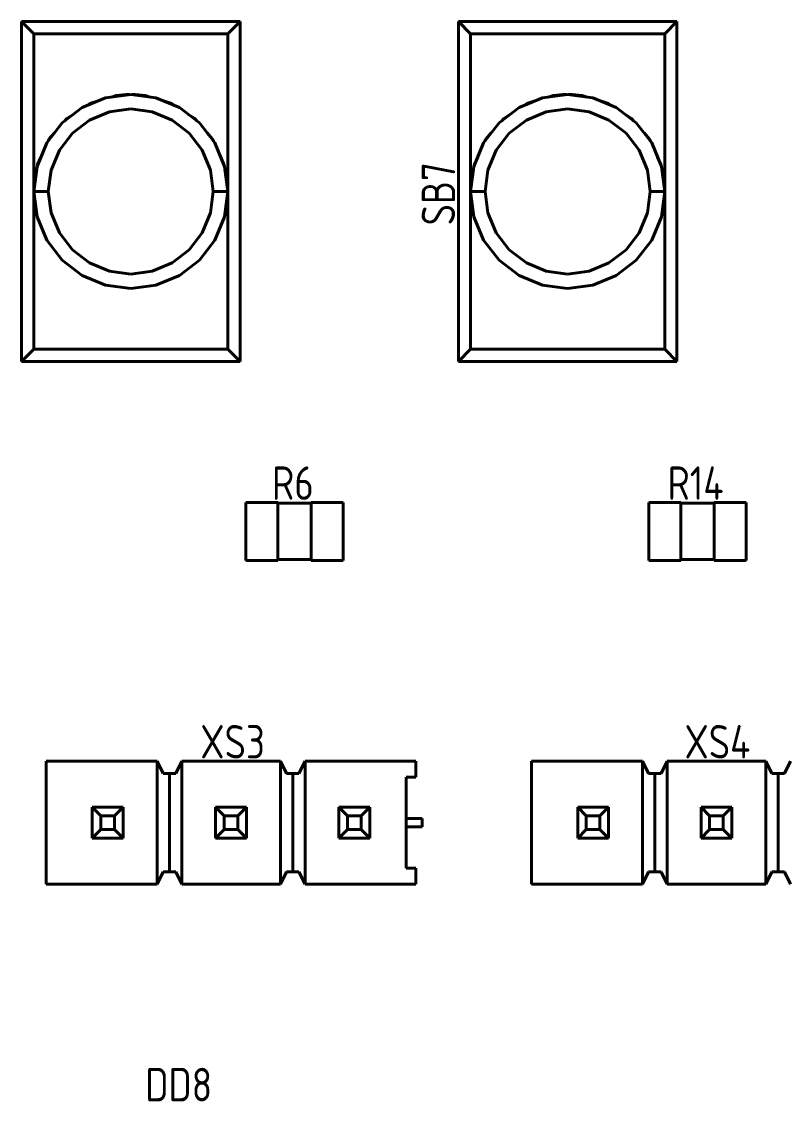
# Model space of a CAD drawing. Extents: x 193 to 1101, y 70 to 664.
# Drawn here: x 449.24 to 480.8, y 505.67 to 550.15 of the extents above; entities that cross this region are included whole.
import ezdxf

# ---------------------------------------------------------------- set-up
doc = ezdxf.new("R2010")
doc.units = 0
doc.header["$MEASUREMENT"] = 0
doc.layers.get('0').update_dxf_attribs({"linetype": 'CONTINUOUS'})
doc.layers.add('Основная', color=7, linetype='CONTINUOUS', lineweight=40)
doc.styles.add('GOST type A0', font='', dxfattribs={"oblique": 15, "height": 3.5})
doc.styles.get('GOST type A0').set_extended_font_data('GOST type A')

msp = doc.modelspace()

# ---------------------------------------------------------------- linework, layer by layer
at = {"layer": 'Основная'}
for p, q in [((452.002, 550.152), (449.242, 550.152)), ((449.242, 550.152), (449.242, 536.152)), ((449.242, 550.152), (452.002, 550.152)), ((449.242, 550.152), (449.242, 547.432)), ((449.242, 550.152), (449.742, 549.652)), ((452.002, 550.152), (449.242, 550.152)), ((449.242, 550.152), (449.242, 536.152)), ((449.242, 550.152), (452.002, 550.152)), ((449.242, 550.152), (449.242, 547.432)), ((449.242, 550.152), (449.742, 549.652)), ((455.482, 550.152), (452.002, 550.152)), ((455.482, 550.152), (452.002, 550.152)), ((455.482, 550.152), (452.002, 550.152)), ((455.482, 550.152), (452.002, 550.152)), ((458.242, 550.152), (455.482, 550.152)), ((455.482, 550.152), (458.242, 550.152)), ((458.242, 550.152), (455.482, 550.152)), ((455.482, 550.152), (458.242, 550.152)), ((458.242, 550.152), (457.742, 549.652)), ((458.242, 550.152), (457.742, 549.652)), ((458.242, 536.152), (458.242, 550.152)), ((458.242, 550.152), (458.242, 547.432)), ((458.242, 536.152), (458.242, 550.152)), ((458.242, 550.152), (458.242, 547.432)), ((470.002, 550.152), (467.242, 550.152)), ((467.242, 550.152), (467.242, 536.152)), ((467.242, 550.152), (470.002, 550.152)), ((467.242, 550.152), (467.242, 547.432)), ((467.242, 550.152), (467.742, 549.652)), ((470.002, 550.152), (467.242, 550.152)), ((467.242, 550.152), (467.242, 536.152)), ((467.242, 550.152), (470.002, 550.152)), ((467.242, 550.152), (467.242, 547.432)), ((467.242, 550.152), (467.742, 549.652)), ((473.482, 550.152), (470.002, 550.152)), ((473.482, 550.152), (470.002, 550.152)), ((473.482, 550.152), (470.002, 550.152)), ((473.482, 550.152), (470.002, 550.152)), ((476.242, 550.152), (473.482, 550.152)), ((473.482, 550.152), (476.242, 550.152)), ((476.242, 550.152), (473.482, 550.152)), ((473.482, 550.152), (476.242, 550.152)), ((476.242, 550.152), (475.742, 549.652)), ((476.242, 550.152), (475.742, 549.652)), ((476.242, 536.152), (476.242, 550.152)), ((476.242, 550.152), (476.242, 547.432)), ((476.242, 536.152), (476.242, 550.152)), ((476.242, 550.152), (476.242, 547.432)), ((449.742, 549.652), (457.742, 549.652)), ((449.742, 549.652), (449.742, 543.152)), ((449.742, 549.652), (457.742, 549.652)), ((449.742, 549.652), (449.742, 543.152)), ((457.742, 549.652), (457.742, 543.152)), ((457.742, 549.652), (457.742, 543.152)), ((467.742, 549.652), (475.742, 549.652)), ((467.742, 549.652), (467.742, 543.152)), ((467.742, 549.652), (475.742, 549.652)), ((467.742, 549.652), (467.742, 543.152)), ((475.742, 549.652), (475.742, 543.152)), ((475.742, 549.652), (475.742, 543.152)), ((449.242, 547.432), (449.242, 538.872)), ((449.242, 547.432), (449.242, 538.872)), ((453.742, 547.152), (452.706, 547.016)), ((453.742, 547.152), (452.706, 547.016)), ((453.542, 547.146), (453.142, 547.106)), ((453.542, 547.146), (453.142, 547.106)), ((453.704, 547.146), (453.542, 547.146)), ((453.704, 547.146), (453.542, 547.146)), ((453.742, 547.152), (454.778, 547.016)), ((453.742, 547.152), (454.778, 547.016)), ((453.942, 547.146), (453.78, 547.146)), ((453.942, 547.146), (453.78, 547.146)), ((453.942, 547.146), (454.342, 547.106)), ((453.942, 547.146), (454.342, 547.106)), ((458.242, 547.432), (458.242, 538.872)), ((458.242, 547.432), (458.242, 538.872)), ((467.242, 547.432), (467.242, 538.872)), ((467.242, 547.432), (467.242, 538.872)), ((471.742, 547.152), (470.706, 547.016)), ((471.742, 547.152), (470.706, 547.016)), ((471.542, 547.146), (471.142, 547.106)), ((471.542, 547.146), (471.142, 547.106)), ((471.704, 547.146), (471.542, 547.146)), ((471.704, 547.146), (471.542, 547.146)), ((471.742, 547.152), (472.778, 547.016)), ((471.742, 547.152), (472.778, 547.016)), ((471.942, 547.146), (471.78, 547.146)), ((471.942, 547.146), (471.78, 547.146)), ((471.942, 547.146), (472.342, 547.106)), ((471.942, 547.146), (472.342, 547.106)), ((476.242, 547.432), (476.242, 538.872)), ((476.242, 547.432), (476.242, 538.872)), ((452.706, 547.016), (451.742, 546.616)), ((452.706, 547.016), (451.742, 546.616)), ((452.058, 546.78), (451.918, 546.688)), ((452.058, 546.78), (451.918, 546.688)), ((452.352, 546.868), (452.058, 546.78)), ((452.352, 546.868), (452.058, 546.78)), ((453.142, 547.106), (452.944, 547.046)), ((453.142, 547.106), (452.944, 547.046)), ((453.142, 547.106), (453.142, 547.072)), ((453.142, 547.106), (453.142, 547.072)), ((454.342, 547.106), (454.342, 547.072)), ((454.342, 547.106), (454.542, 547.046)), ((454.342, 547.106), (454.342, 547.072)), ((454.342, 547.106), (454.542, 547.046)), ((454.778, 547.016), (455.742, 546.616)), ((454.778, 547.016), (455.742, 546.616)), ((455.132, 546.868), (455.426, 546.78)), ((455.132, 546.868), (455.426, 546.78)), ((455.426, 546.78), (455.568, 546.688)), ((455.426, 546.78), (455.568, 546.688)), ((470.706, 547.016), (469.742, 546.616)), ((470.706, 547.016), (469.742, 546.616)), ((470.058, 546.78), (469.918, 546.688)), ((470.058, 546.78), (469.918, 546.688)), ((470.352, 546.868), (470.058, 546.78)), ((470.352, 546.868), (470.058, 546.78)), ((471.142, 547.106), (470.944, 547.046)), ((471.142, 547.106), (470.944, 547.046)), ((471.142, 547.106), (471.142, 547.072)), ((471.142, 547.106), (471.142, 547.072)), ((472.342, 547.106), (472.342, 547.072)), ((472.342, 547.106), (472.542, 547.046)), ((472.342, 547.106), (472.342, 547.072)), ((472.342, 547.106), (472.542, 547.046)), ((472.778, 547.016), (473.742, 546.616)), ((472.778, 547.016), (473.742, 546.616)), ((473.132, 546.868), (473.426, 546.78)), ((473.132, 546.868), (473.426, 546.78)), ((473.426, 546.78), (473.568, 546.688)), ((473.426, 546.78), (473.568, 546.688)), ((451.742, 546.616), (450.914, 545.98)), ((451.742, 546.616), (450.914, 545.98)), ((451.388, 546.344), (451.108, 546.162)), ((451.388, 546.344), (451.108, 546.162)), ((452.862, 546.436), (452.042, 546.096)), ((452.862, 546.436), (452.042, 546.096)), ((453.742, 546.552), (452.862, 546.436)), ((453.742, 546.552), (452.862, 546.436)), ((453.742, 546.552), (454.622, 546.436)), ((453.742, 546.552), (454.622, 546.436)), ((454.622, 546.436), (455.442, 546.096)), ((454.622, 546.436), (455.442, 546.096)), ((455.742, 546.616), (456.57, 545.98)), ((455.742, 546.616), (456.57, 545.98)), ((456.096, 546.344), (456.376, 546.162)), ((456.096, 546.344), (456.376, 546.162)), ((469.742, 546.616), (468.914, 545.98)), ((469.742, 546.616), (468.914, 545.98)), ((469.388, 546.344), (469.108, 546.162)), ((469.388, 546.344), (469.108, 546.162)), ((470.862, 546.436), (470.042, 546.096)), ((470.862, 546.436), (470.042, 546.096)), ((471.742, 546.552), (470.862, 546.436)), ((471.742, 546.552), (470.862, 546.436)), ((471.742, 546.552), (472.622, 546.436)), ((471.742, 546.552), (472.622, 546.436)), ((472.622, 546.436), (473.442, 546.096)), ((472.622, 546.436), (473.442, 546.096)), ((473.742, 546.616), (474.57, 545.98)), ((473.742, 546.616), (474.57, 545.98)), ((474.096, 546.344), (474.376, 546.162)), ((474.096, 546.344), (474.376, 546.162)), ((450.914, 545.98), (450.278, 545.152)), ((450.914, 545.98), (450.278, 545.152)), ((451.108, 546.162), (451.026, 546.066)), ((451.108, 546.162), (451.026, 546.066)), ((452.042, 546.096), (451.338, 545.556)), ((452.042, 546.096), (451.338, 545.556)), ((455.442, 546.096), (456.146, 545.556)), ((455.442, 546.096), (456.146, 545.556)), ((456.376, 546.162), (456.458, 546.066)), ((456.376, 546.162), (456.458, 546.066)), ((456.57, 545.98), (457.206, 545.152)), ((456.57, 545.98), (457.206, 545.152)), ((468.914, 545.98), (468.278, 545.152)), ((468.914, 545.98), (468.278, 545.152)), ((469.108, 546.162), (469.026, 546.066)), ((469.108, 546.162), (469.026, 546.066)), ((470.042, 546.096), (469.338, 545.556)), ((470.042, 546.096), (469.338, 545.556)), ((473.442, 546.096), (474.146, 545.556)), ((473.442, 546.096), (474.146, 545.556)), ((474.376, 546.162), (474.458, 546.066)), ((474.376, 546.162), (474.458, 546.066)), ((474.57, 545.98), (475.206, 545.152)), ((474.57, 545.98), (475.206, 545.152)), ((450.596, 545.568), (450.37, 545.304)), ((450.596, 545.568), (450.37, 545.304)), ((451.338, 545.556), (450.798, 544.852)), ((451.338, 545.556), (450.798, 544.852)), ((456.146, 545.556), (456.686, 544.852)), ((456.146, 545.556), (456.686, 544.852)), ((456.888, 545.568), (457.114, 545.304)), ((456.888, 545.568), (457.114, 545.304)), ((468.596, 545.568), (468.37, 545.304)), ((468.596, 545.568), (468.37, 545.304)), ((469.338, 545.556), (468.798, 544.852)), ((469.338, 545.556), (468.798, 544.852)), ((474.146, 545.556), (474.686, 544.852)), ((474.146, 545.556), (474.686, 544.852)), ((474.888, 545.568), (475.114, 545.304)), ((474.888, 545.568), (475.114, 545.304)), ((450.278, 545.152), (449.878, 544.188)), ((450.278, 545.152), (449.878, 544.188)), ((450.37, 545.304), (450.336, 545.226)), ((450.37, 545.304), (450.336, 545.226)), ((457.114, 545.304), (457.15, 545.226)), ((457.114, 545.304), (457.15, 545.226)), ((457.206, 545.152), (457.606, 544.188)), ((457.206, 545.152), (457.606, 544.188)), ((468.278, 545.152), (467.878, 544.188)), ((468.278, 545.152), (467.878, 544.188)), ((468.37, 545.304), (468.336, 545.226)), ((468.37, 545.304), (468.336, 545.226)), ((475.114, 545.304), (475.15, 545.226)), ((475.114, 545.304), (475.15, 545.226)), ((475.206, 545.152), (475.606, 544.188)), ((475.206, 545.152), (475.606, 544.188)), ((450.034, 544.564), (449.902, 544.272)), ((450.034, 544.564), (449.902, 544.272)), ((450.798, 544.852), (450.458, 544.032)), ((450.798, 544.852), (450.458, 544.032)), ((456.686, 544.852), (457.026, 544.032)), ((456.686, 544.852), (457.026, 544.032)), ((457.45, 544.564), (457.582, 544.272)), ((457.45, 544.564), (457.582, 544.272)), ((468.034, 544.564), (467.902, 544.272)), ((468.034, 544.564), (467.902, 544.272)), ((468.798, 544.852), (468.458, 544.032)), ((468.798, 544.852), (468.458, 544.032)), ((474.686, 544.852), (475.026, 544.032)), ((474.686, 544.852), (475.026, 544.032)), ((475.45, 544.564), (475.582, 544.272)), ((475.45, 544.564), (475.582, 544.272)), ((449.878, 544.188), (449.742, 543.152)), ((449.878, 544.188), (449.742, 543.152)), ((449.902, 544.272), (449.896, 544.23)), ((449.902, 544.272), (449.896, 544.23)), ((450.458, 544.032), (450.342, 543.152)), ((450.458, 544.032), (450.342, 543.152)), ((457.026, 544.032), (457.142, 543.152)), ((457.026, 544.032), (457.142, 543.152)), ((457.582, 544.272), (457.588, 544.23)), ((457.582, 544.272), (457.588, 544.23)), ((457.606, 544.188), (457.742, 543.152)), ((457.606, 544.188), (457.742, 543.152)), ((467.878, 544.188), (467.742, 543.152)), ((467.878, 544.188), (467.742, 543.152)), ((467.902, 544.272), (467.896, 544.23)), ((467.902, 544.272), (467.896, 544.23)), ((468.458, 544.032), (468.342, 543.152)), ((468.458, 544.032), (468.342, 543.152)), ((475.026, 544.032), (475.142, 543.152)), ((475.026, 544.032), (475.142, 543.152)), ((475.582, 544.272), (475.588, 544.23)), ((475.582, 544.272), (475.588, 544.23)), ((475.606, 544.188), (475.742, 543.152)), ((475.606, 544.188), (475.742, 543.152)), ((449.742, 543.152), (449.742, 536.652)), ((449.742, 543.152), (449.878, 542.116)), ((449.762, 543.152), (449.742, 543.152)), ((449.742, 543.152), (449.742, 536.652)), ((449.742, 543.152), (449.878, 542.116)), ((449.762, 543.152), (449.742, 543.152)), ((449.918, 543.152), (449.762, 543.152)), ((449.822, 543.152), (449.762, 543.152)), ((449.918, 543.152), (449.762, 543.152)), ((449.822, 543.152), (449.762, 543.152)), ((449.918, 543.152), (449.822, 543.152)), ((449.918, 543.152), (449.822, 543.152)), ((450.042, 543.152), (449.918, 543.152)), ((450.042, 543.152), (449.918, 543.152)), ((450.186, 543.152), (450.042, 543.152)), ((450.186, 543.152), (450.042, 543.152)), ((450.342, 543.152), (450.186, 543.152)), ((450.342, 543.152), (450.186, 543.152)), ((450.342, 543.152), (450.458, 542.272)), ((450.342, 543.152), (450.458, 542.272)), ((457.142, 543.152), (457.026, 542.272)), ((457.142, 543.152), (457.026, 542.272)), ((457.298, 543.152), (457.142, 543.152)), ((457.298, 543.152), (457.142, 543.152)), ((457.442, 543.152), (457.298, 543.152)), ((457.442, 543.152), (457.298, 543.152)), ((457.566, 543.152), (457.442, 543.152)), ((457.566, 543.152), (457.442, 543.152)), ((457.722, 543.152), (457.566, 543.152)), ((457.662, 543.152), (457.566, 543.152)), ((457.722, 543.152), (457.566, 543.152)), ((457.662, 543.152), (457.566, 543.152)), ((457.742, 543.152), (457.606, 542.116)), ((457.742, 543.152), (457.606, 542.116)), ((457.722, 543.152), (457.662, 543.152)), ((457.722, 543.152), (457.662, 543.152)), ((457.742, 543.152), (457.722, 543.152)), ((457.742, 543.152), (457.722, 543.152)), ((457.742, 543.152), (457.742, 536.652)), ((457.742, 543.152), (457.742, 536.652)), ((467.742, 543.152), (467.742, 536.652)), ((467.742, 543.152), (467.878, 542.116)), ((467.762, 543.152), (467.742, 543.152)), ((467.742, 543.152), (467.742, 536.652)), ((467.742, 543.152), (467.878, 542.116)), ((467.762, 543.152), (467.742, 543.152)), ((467.918, 543.152), (467.762, 543.152)), ((467.822, 543.152), (467.762, 543.152)), ((467.918, 543.152), (467.762, 543.152)), ((467.822, 543.152), (467.762, 543.152)), ((467.918, 543.152), (467.822, 543.152)), ((467.918, 543.152), (467.822, 543.152)), ((468.042, 543.152), (467.918, 543.152)), ((468.042, 543.152), (467.918, 543.152)), ((468.186, 543.152), (468.042, 543.152)), ((468.186, 543.152), (468.042, 543.152)), ((468.342, 543.152), (468.186, 543.152)), ((468.342, 543.152), (468.186, 543.152)), ((468.342, 543.152), (468.458, 542.272)), ((468.342, 543.152), (468.458, 542.272)), ((475.142, 543.152), (475.026, 542.272)), ((475.142, 543.152), (475.026, 542.272)), ((475.298, 543.152), (475.142, 543.152)), ((475.298, 543.152), (475.142, 543.152)), ((475.442, 543.152), (475.298, 543.152)), ((475.442, 543.152), (475.298, 543.152)), ((475.566, 543.152), (475.442, 543.152)), ((475.566, 543.152), (475.442, 543.152)), ((475.722, 543.152), (475.566, 543.152)), ((475.662, 543.152), (475.566, 543.152)), ((475.722, 543.152), (475.566, 543.152)), ((475.662, 543.152), (475.566, 543.152)), ((475.742, 543.152), (475.606, 542.116)), ((475.742, 543.152), (475.606, 542.116)), ((475.722, 543.152), (475.662, 543.152)), ((475.722, 543.152), (475.662, 543.152)), ((475.742, 543.152), (475.722, 543.152)), ((475.742, 543.152), (475.722, 543.152)), ((475.742, 543.152), (475.742, 536.652)), ((475.742, 543.152), (475.742, 536.652)), ((450.458, 542.272), (450.798, 541.452)), ((450.458, 542.272), (450.798, 541.452)), ((457.026, 542.272), (456.686, 541.452)), ((457.026, 542.272), (456.686, 541.452)), ((468.458, 542.272), (468.798, 541.452)), ((468.458, 542.272), (468.798, 541.452)), ((475.026, 542.272), (474.686, 541.452)), ((475.026, 542.272), (474.686, 541.452)), ((449.878, 542.116), (450.278, 541.152)), ((449.878, 542.116), (450.278, 541.152)), ((457.606, 542.116), (457.206, 541.152)), ((457.606, 542.116), (457.206, 541.152)), ((467.878, 542.116), (468.278, 541.152)), ((467.878, 542.116), (468.278, 541.152)), ((475.606, 542.116), (475.206, 541.152)), ((475.606, 542.116), (475.206, 541.152)), ((450.798, 541.452), (451.338, 540.748)), ((450.798, 541.452), (451.338, 540.748)), ((456.686, 541.452), (456.146, 540.748)), ((456.686, 541.452), (456.146, 540.748)), ((468.798, 541.452), (469.338, 540.748)), ((468.798, 541.452), (469.338, 540.748)), ((474.686, 541.452), (474.146, 540.748)), ((474.686, 541.452), (474.146, 540.748)), ((450.278, 541.152), (450.914, 540.324)), ((450.278, 541.152), (450.914, 540.324)), ((457.206, 541.152), (456.57, 540.324)), ((457.206, 541.152), (456.57, 540.324)), ((468.278, 541.152), (468.914, 540.324)), ((468.278, 541.152), (468.914, 540.324)), ((475.206, 541.152), (474.57, 540.324)), ((475.206, 541.152), (474.57, 540.324)), ((451.338, 540.748), (452.042, 540.208)), ((451.338, 540.748), (452.042, 540.208)), ((456.146, 540.748), (455.442, 540.208)), ((456.146, 540.748), (455.442, 540.208)), ((469.338, 540.748), (470.042, 540.208)), ((469.338, 540.748), (470.042, 540.208)), ((474.146, 540.748), (473.442, 540.208)), ((474.146, 540.748), (473.442, 540.208)), ((450.914, 540.324), (451.742, 539.688)), ((450.914, 540.324), (451.742, 539.688)), ((452.042, 540.208), (452.862, 539.868)), ((452.042, 540.208), (452.862, 539.868)), ((455.442, 540.208), (454.622, 539.868)), ((455.442, 540.208), (454.622, 539.868)), ((456.57, 540.324), (455.742, 539.688)), ((456.57, 540.324), (455.742, 539.688)), ((468.914, 540.324), (469.742, 539.688)), ((468.914, 540.324), (469.742, 539.688)), ((470.042, 540.208), (470.862, 539.868)), ((470.042, 540.208), (470.862, 539.868)), ((473.442, 540.208), (472.622, 539.868)), ((473.442, 540.208), (472.622, 539.868)), ((474.57, 540.324), (473.742, 539.688)), ((474.57, 540.324), (473.742, 539.688)), ((451.742, 539.688), (452.706, 539.288)), ((451.742, 539.688), (452.706, 539.288)), ((452.862, 539.868), (453.742, 539.752)), ((452.862, 539.868), (453.742, 539.752)), ((454.622, 539.868), (453.742, 539.752)), ((454.622, 539.868), (453.742, 539.752)), ((455.742, 539.688), (454.778, 539.288)), ((455.742, 539.688), (454.778, 539.288)), ((469.742, 539.688), (470.706, 539.288)), ((469.742, 539.688), (470.706, 539.288)), ((470.862, 539.868), (471.742, 539.752)), ((470.862, 539.868), (471.742, 539.752)), ((472.622, 539.868), (471.742, 539.752)), ((472.622, 539.868), (471.742, 539.752)), ((473.742, 539.688), (472.778, 539.288)), ((473.742, 539.688), (472.778, 539.288)), ((452.706, 539.288), (453.742, 539.152)), ((452.706, 539.288), (453.742, 539.152)), ((454.778, 539.288), (453.742, 539.152)), ((454.778, 539.288), (453.742, 539.152)), ((470.706, 539.288), (471.742, 539.152)), ((470.706, 539.288), (471.742, 539.152)), ((472.778, 539.288), (471.742, 539.152)), ((472.778, 539.288), (471.742, 539.152)), ((449.242, 538.872), (449.242, 536.152)), ((449.242, 538.872), (449.242, 536.152)), ((458.242, 538.872), (458.242, 536.152)), ((458.242, 538.872), (458.242, 536.152)), ((467.242, 538.872), (467.242, 536.152)), ((467.242, 538.872), (467.242, 536.152)), ((476.242, 538.872), (476.242, 536.152)), ((476.242, 538.872), (476.242, 536.152)), ((449.742, 536.652), (449.242, 536.152)), ((449.742, 536.652), (449.242, 536.152)), ((449.742, 536.652), (457.742, 536.652)), ((449.742, 536.652), (457.742, 536.652)), ((457.742, 536.652), (458.242, 536.152)), ((457.742, 536.652), (458.242, 536.152)), ((467.742, 536.652), (467.242, 536.152)), ((467.742, 536.652), (467.242, 536.152)), ((467.742, 536.652), (475.742, 536.652)), ((467.742, 536.652), (475.742, 536.652)), ((475.742, 536.652), (476.242, 536.152)), ((475.742, 536.652), (476.242, 536.152)), ((449.242, 536.152), (455.482, 536.152)), ((452.002, 536.152), (449.242, 536.152)), ((449.242, 536.152), (455.482, 536.152)), ((452.002, 536.152), (449.242, 536.152)), ((455.482, 536.152), (452.002, 536.152)), ((455.482, 536.152), (452.002, 536.152)), ((455.482, 536.152), (458.242, 536.152)), ((455.482, 536.152), (458.242, 536.152)), ((455.482, 536.152), (458.242, 536.152)), ((455.482, 536.152), (458.242, 536.152)), ((467.242, 536.152), (473.482, 536.152)), ((470.002, 536.152), (467.242, 536.152)), ((467.242, 536.152), (473.482, 536.152)), ((470.002, 536.152), (467.242, 536.152)), ((473.482, 536.152), (470.002, 536.152)), ((473.482, 536.152), (470.002, 536.152)), ((473.482, 536.152), (476.242, 536.152)), ((473.482, 536.152), (476.242, 536.152)), ((473.482, 536.152), (476.242, 536.152)), ((473.482, 536.152), (476.242, 536.152)), ((458.482, 530.346), (458.482, 527.958)), ((459.802, 530.346), (458.482, 530.346)), ((458.482, 527.958), (458.482, 530.346)), ((458.482, 530.346), (459.802, 530.346)), ((458.482, 530.346), (458.482, 527.958)), ((459.802, 530.346), (458.482, 530.346)), ((458.482, 527.958), (458.482, 530.346)), ((458.482, 530.346), (459.802, 530.346)), ((459.802, 530.312), (459.802, 530.346)), ((459.802, 527.958), (459.802, 530.346)), ((459.802, 530.312), (459.802, 530.346)), ((459.802, 527.958), (459.802, 530.346)), ((461.174, 530.312), (459.802, 530.312)), ((459.802, 530.312), (461.174, 530.312)), ((461.174, 530.312), (459.802, 530.312)), ((459.802, 530.312), (461.174, 530.312)), ((462.494, 530.346), (461.174, 530.346)), ((461.174, 530.346), (461.174, 530.312)), ((461.174, 527.958), (461.174, 530.346)), ((461.174, 530.346), (462.494, 530.346)), ((462.494, 530.346), (461.174, 530.346)), ((461.174, 530.346), (461.174, 530.312)), ((461.174, 527.958), (461.174, 530.346)), ((461.174, 530.346), (462.494, 530.346)), ((462.494, 527.958), (462.494, 530.346)), ((462.494, 527.958), (462.494, 530.346)), ((462.494, 527.958), (462.494, 530.346)), ((462.494, 527.958), (462.494, 530.346)), ((475.09, 530.346), (475.09, 527.958)), ((476.41, 530.346), (475.09, 530.346)), ((475.09, 527.958), (475.09, 530.346)), ((475.09, 530.346), (476.41, 530.346)), ((475.09, 530.346), (475.09, 527.958)), ((476.41, 530.346), (475.09, 530.346)), ((475.09, 527.958), (475.09, 530.346)), ((475.09, 530.346), (476.41, 530.346)), ((476.41, 530.312), (476.41, 530.346)), ((476.41, 527.958), (476.41, 530.346)), ((476.41, 530.312), (476.41, 530.346)), ((476.41, 527.958), (476.41, 530.346)), ((477.782, 530.312), (476.41, 530.312)), ((476.41, 530.312), (477.782, 530.312)), ((477.782, 530.312), (476.41, 530.312)), ((476.41, 530.312), (477.782, 530.312)), ((479.102, 530.346), (477.782, 530.346)), ((477.782, 530.346), (477.782, 530.312)), ((477.782, 527.958), (477.782, 530.346)), ((477.782, 530.346), (479.102, 530.346)), ((479.102, 530.346), (477.782, 530.346)), ((477.782, 530.346), (477.782, 530.312)), ((477.782, 527.958), (477.782, 530.346)), ((477.782, 530.346), (479.102, 530.346)), ((479.102, 527.958), (479.102, 530.346)), ((479.102, 527.958), (479.102, 530.346)), ((479.102, 527.958), (479.102, 530.346)), ((479.102, 527.958), (479.102, 530.346)), ((458.482, 527.958), (459.802, 527.958)), ((458.482, 527.958), (459.802, 527.958)), ((458.482, 527.958), (459.802, 527.958)), ((458.482, 527.958), (459.802, 527.958)), ((459.802, 527.958), (459.802, 527.992)), ((459.802, 527.992), (461.174, 527.992)), ((459.802, 527.992), (461.174, 527.992)), ((459.802, 527.958), (459.802, 527.992)), ((459.802, 527.992), (461.174, 527.992)), ((459.802, 527.992), (461.174, 527.992)), ((461.174, 527.992), (461.174, 527.958)), ((461.174, 527.992), (461.174, 527.958)), ((461.174, 527.958), (462.494, 527.958)), ((461.174, 527.958), (462.494, 527.958)), ((461.174, 527.958), (462.494, 527.958)), ((461.174, 527.958), (462.494, 527.958)), ((475.09, 527.958), (476.41, 527.958)), ((475.09, 527.958), (476.41, 527.958)), ((475.09, 527.958), (476.41, 527.958)), ((475.09, 527.958), (476.41, 527.958)), ((476.41, 527.958), (476.41, 527.992)), ((476.41, 527.992), (477.782, 527.992)), ((476.41, 527.992), (477.782, 527.992)), ((476.41, 527.958), (476.41, 527.992)), ((476.41, 527.992), (477.782, 527.992)), ((476.41, 527.992), (477.782, 527.992)), ((477.782, 527.992), (477.782, 527.958)), ((477.782, 527.992), (477.782, 527.958)), ((477.782, 527.958), (479.102, 527.958)), ((477.782, 527.958), (479.102, 527.958)), ((477.782, 527.958), (479.102, 527.958)), ((477.782, 527.958), (479.102, 527.958)), ((454.824, 519.692), (450.252, 519.692)), ((450.252, 519.692), (450.252, 514.612)), ((454.824, 519.692), (450.252, 519.692)), ((450.252, 519.692), (450.252, 514.612)), ((454.824, 519.692), (450.252, 519.692)), ((450.252, 519.692), (450.252, 514.612)), ((454.824, 519.692), (450.252, 519.692)), ((450.252, 519.692), (450.252, 514.612)), ((455.072, 519.184), (454.824, 519.692)), ((454.824, 514.612), (454.824, 519.692)), ((455.072, 519.184), (454.824, 519.692)), ((455.072, 519.184), (454.824, 519.692)), ((454.824, 514.612), (454.824, 519.692)), ((455.072, 519.184), (454.824, 519.692)), ((455.84, 519.692), (455.592, 519.184)), ((455.84, 519.692), (455.592, 519.184)), ((455.84, 519.692), (455.592, 519.184)), ((455.84, 519.692), (455.592, 519.184)), ((459.904, 519.692), (455.84, 519.692)), ((459.904, 519.692), (455.84, 519.692)), ((455.84, 514.612), (455.84, 519.692)), ((459.904, 519.692), (455.84, 519.692)), ((459.904, 519.692), (455.84, 519.692)), ((455.84, 514.612), (455.84, 519.692)), ((460.152, 519.184), (459.904, 519.692)), ((459.904, 519.692), (459.904, 514.612)), ((460.152, 519.184), (459.904, 519.692)), ((460.152, 519.184), (459.904, 519.692)), ((459.904, 519.692), (459.904, 514.612)), ((460.152, 519.184), (459.904, 519.692)), ((460.92, 519.692), (460.672, 519.184)), ((460.92, 519.692), (460.672, 519.184)), ((460.92, 519.692), (460.672, 519.184)), ((460.92, 519.692), (460.672, 519.184)), ((465.492, 519.692), (460.92, 519.692)), ((460.92, 519.692), (460.92, 514.612)), ((465.492, 519.692), (460.92, 519.692)), ((465.492, 519.692), (460.92, 519.692)), ((460.92, 519.692), (460.92, 514.612)), ((465.492, 519.692), (460.92, 519.692)), ((465.492, 519.032), (465.492, 519.692)), ((465.492, 519.032), (465.492, 519.692)), ((465.492, 519.032), (465.492, 519.692)), ((465.492, 519.032), (465.492, 519.692)), ((474.824, 519.692), (470.252, 519.692)), ((470.252, 519.692), (470.252, 514.612)), ((474.824, 519.692), (470.252, 519.692)), ((470.252, 519.692), (470.252, 514.612)), ((474.824, 519.692), (470.252, 519.692)), ((470.252, 519.692), (470.252, 514.612)), ((474.824, 519.692), (470.252, 519.692)), ((470.252, 519.692), (470.252, 514.612)), ((475.072, 519.184), (474.824, 519.692)), ((474.824, 514.612), (474.824, 519.692)), ((475.072, 519.184), (474.824, 519.692)), ((475.072, 519.184), (474.824, 519.692)), ((474.824, 514.612), (474.824, 519.692)), ((475.072, 519.184), (474.824, 519.692)), ((475.84, 519.692), (475.592, 519.184)), ((475.84, 519.692), (475.592, 519.184)), ((475.84, 519.692), (475.592, 519.184)), ((475.84, 519.692), (475.592, 519.184)), ((479.904, 519.692), (475.84, 519.692)), ((479.904, 519.692), (475.84, 519.692)), ((475.84, 514.612), (475.84, 519.692)), ((479.904, 519.692), (475.84, 519.692)), ((479.904, 519.692), (475.84, 519.692)), ((475.84, 514.612), (475.84, 519.692)), ((480.152, 519.184), (479.904, 519.692)), ((479.904, 519.692), (479.904, 514.612)), ((480.152, 519.184), (479.904, 519.692)), ((480.152, 519.184), (479.904, 519.692)), ((479.904, 519.692), (479.904, 514.612)), ((480.152, 519.184), (479.904, 519.692)), ((480.92, 519.692), (480.672, 519.184)), ((480.92, 519.692), (480.672, 519.184)), ((480.92, 519.692), (480.672, 519.184)), ((480.92, 519.692), (480.672, 519.184)), ((455.592, 519.184), (455.072, 519.184)), ((455.332, 519.184), (455.072, 519.184)), ((455.592, 519.184), (455.072, 519.184)), ((455.332, 519.184), (455.072, 519.184)), ((455.592, 519.184), (455.332, 519.184)), ((455.332, 519.184), (455.332, 515.12)), ((455.592, 519.184), (455.332, 519.184)), ((455.332, 519.184), (455.332, 515.12)), ((460.672, 519.184), (460.152, 519.184)), ((460.412, 519.184), (460.152, 519.184)), ((460.672, 519.184), (460.152, 519.184)), ((460.412, 519.184), (460.152, 519.184)), ((460.672, 519.184), (460.412, 519.184)), ((460.412, 519.184), (460.412, 515.12)), ((460.672, 519.184), (460.412, 519.184)), ((460.412, 519.184), (460.412, 515.12)), ((475.592, 519.184), (475.072, 519.184)), ((475.332, 519.184), (475.072, 519.184)), ((475.592, 519.184), (475.072, 519.184)), ((475.332, 519.184), (475.072, 519.184)), ((475.592, 519.184), (475.332, 519.184)), ((475.332, 519.184), (475.332, 515.12)), ((475.592, 519.184), (475.332, 519.184)), ((475.332, 519.184), (475.332, 515.12)), ((480.672, 519.184), (480.152, 519.184)), ((480.412, 519.184), (480.152, 519.184)), ((480.672, 519.184), (480.152, 519.184)), ((480.412, 519.184), (480.152, 519.184)), ((480.672, 519.184), (480.412, 519.184)), ((480.412, 519.184), (480.412, 515.12)), ((480.672, 519.184), (480.412, 519.184)), ((480.412, 519.184), (480.412, 515.12)), ((465.086, 517.324), (465.086, 519.032)), ((465.086, 519.032), (465.492, 519.032)), ((465.492, 519.032), (465.086, 519.032)), ((465.086, 519.032), (465.086, 515.272)), ((465.086, 517.324), (465.086, 519.032)), ((465.086, 519.032), (465.492, 519.032)), ((465.492, 519.032), (465.086, 519.032)), ((465.086, 519.032), (465.086, 515.272)), ((452.156, 516.516), (452.156, 517.786)), ((452.508, 517.434), (452.156, 517.786)), ((453.426, 517.786), (452.156, 517.786)), ((452.156, 516.516), (452.156, 517.786)), ((452.508, 517.434), (452.156, 517.786)), ((453.426, 517.786), (452.156, 517.786)), ((453.426, 517.786), (453.074, 517.434)), ((453.426, 517.786), (453.074, 517.434)), ((453.426, 516.516), (453.426, 517.786)), ((453.426, 516.516), (453.426, 517.786)), ((458.506, 517.786), (457.236, 517.786)), ((457.236, 516.516), (457.236, 517.786)), ((457.588, 517.434), (457.236, 517.786)), ((458.506, 517.786), (457.236, 517.786)), ((457.236, 516.516), (457.236, 517.786)), ((457.588, 517.434), (457.236, 517.786)), ((458.506, 517.786), (458.154, 517.434)), ((458.506, 517.786), (458.154, 517.434)), ((458.506, 516.516), (458.506, 517.786)), ((458.506, 516.516), (458.506, 517.786)), ((463.586, 517.786), (462.316, 517.786)), ((462.316, 516.516), (462.316, 517.786)), ((462.668, 517.434), (462.316, 517.786)), ((463.586, 517.786), (462.316, 517.786)), ((462.316, 516.516), (462.316, 517.786)), ((462.668, 517.434), (462.316, 517.786)), ((463.586, 517.786), (463.234, 517.434)), ((463.586, 517.786), (463.234, 517.434)), ((463.586, 516.516), (463.586, 517.786)), ((463.586, 516.516), (463.586, 517.786)), ((472.156, 516.516), (472.156, 517.786)), ((472.508, 517.434), (472.156, 517.786)), ((473.426, 517.786), (472.156, 517.786)), ((472.156, 516.516), (472.156, 517.786)), ((472.508, 517.434), (472.156, 517.786)), ((473.426, 517.786), (472.156, 517.786)), ((473.426, 517.786), (473.074, 517.434)), ((473.426, 517.786), (473.074, 517.434)), ((473.426, 516.516), (473.426, 517.786)), ((473.426, 516.516), (473.426, 517.786)), ((478.506, 517.786), (477.236, 517.786)), ((477.236, 516.516), (477.236, 517.786)), ((477.588, 517.434), (477.236, 517.786)), ((478.506, 517.786), (477.236, 517.786)), ((477.236, 516.516), (477.236, 517.786)), ((477.588, 517.434), (477.236, 517.786)), ((478.506, 517.786), (478.154, 517.434)), ((478.506, 517.786), (478.154, 517.434)), ((478.506, 516.516), (478.506, 517.786)), ((478.506, 516.516), (478.506, 517.786)), ((453.074, 517.434), (452.508, 517.434)), ((452.508, 516.868), (452.508, 517.434)), ((453.074, 517.434), (452.508, 517.434)), ((452.508, 516.868), (452.508, 517.434)), ((453.074, 516.868), (453.074, 517.434)), ((453.074, 516.868), (453.074, 517.434)), ((458.154, 517.434), (457.588, 517.434)), ((457.588, 516.868), (457.588, 517.434)), ((458.154, 517.434), (457.588, 517.434)), ((457.588, 516.868), (457.588, 517.434)), ((458.154, 516.868), (458.154, 517.434)), ((458.154, 516.868), (458.154, 517.434)), ((463.234, 517.434), (462.668, 517.434)), ((462.668, 516.868), (462.668, 517.434)), ((463.234, 517.434), (462.668, 517.434)), ((462.668, 516.868), (462.668, 517.434)), ((463.234, 516.868), (463.234, 517.434)), ((463.234, 516.868), (463.234, 517.434)), ((473.074, 517.434), (472.508, 517.434)), ((472.508, 516.868), (472.508, 517.434)), ((473.074, 517.434), (472.508, 517.434)), ((472.508, 516.868), (472.508, 517.434)), ((473.074, 516.868), (473.074, 517.434)), ((473.074, 516.868), (473.074, 517.434)), ((478.154, 517.434), (477.588, 517.434)), ((477.588, 516.868), (477.588, 517.434)), ((478.154, 517.434), (477.588, 517.434)), ((477.588, 516.868), (477.588, 517.434)), ((478.154, 516.868), (478.154, 517.434)), ((478.154, 516.868), (478.154, 517.434)), ((465.746, 517.324), (465.086, 517.324)), ((465.746, 517.324), (465.086, 517.324)), ((465.746, 517.324), (465.086, 517.324)), ((465.746, 517.324), (465.086, 517.324)), ((465.086, 515.272), (465.086, 516.98)), ((465.086, 516.98), (465.746, 516.98)), ((465.746, 516.98), (465.086, 516.98)), ((465.086, 515.272), (465.086, 516.98)), ((465.086, 516.98), (465.746, 516.98)), ((465.746, 516.98), (465.086, 516.98)), ((465.746, 516.98), (465.746, 517.324)), ((465.746, 516.98), (465.746, 517.324)), ((465.746, 516.98), (465.746, 517.324)), ((465.746, 516.98), (465.746, 517.324)), ((452.508, 516.868), (452.156, 516.516)), ((452.508, 516.868), (452.156, 516.516)), ((453.426, 516.516), (452.156, 516.516)), ((453.426, 516.516), (452.156, 516.516)), ((453.074, 516.868), (452.508, 516.868)), ((453.074, 516.868), (452.508, 516.868)), ((453.426, 516.516), (453.074, 516.868)), ((453.426, 516.516), (453.074, 516.868)), ((457.588, 516.868), (457.236, 516.516)), ((457.588, 516.868), (457.236, 516.516)), ((458.506, 516.516), (457.236, 516.516)), ((458.506, 516.516), (457.236, 516.516)), ((458.154, 516.868), (457.588, 516.868)), ((458.154, 516.868), (457.588, 516.868)), ((458.506, 516.516), (458.154, 516.868)), ((458.506, 516.516), (458.154, 516.868)), ((462.668, 516.868), (462.316, 516.516)), ((462.668, 516.868), (462.316, 516.516)), ((463.586, 516.516), (462.316, 516.516)), ((463.586, 516.516), (462.316, 516.516)), ((463.234, 516.868), (462.668, 516.868)), ((463.234, 516.868), (462.668, 516.868)), ((463.586, 516.516), (463.234, 516.868)), ((463.586, 516.516), (463.234, 516.868)), ((472.508, 516.868), (472.156, 516.516)), ((472.508, 516.868), (472.156, 516.516)), ((473.426, 516.516), (472.156, 516.516)), ((473.426, 516.516), (472.156, 516.516)), ((473.074, 516.868), (472.508, 516.868)), ((473.074, 516.868), (472.508, 516.868)), ((473.426, 516.516), (473.074, 516.868)), ((473.426, 516.516), (473.074, 516.868)), ((477.588, 516.868), (477.236, 516.516)), ((477.588, 516.868), (477.236, 516.516)), ((478.506, 516.516), (477.236, 516.516)), ((478.506, 516.516), (477.236, 516.516)), ((478.154, 516.868), (477.588, 516.868)), ((478.154, 516.868), (477.588, 516.868)), ((478.506, 516.516), (478.154, 516.868)), ((478.506, 516.516), (478.154, 516.868)), ((454.824, 514.612), (455.072, 515.12)), ((455.072, 515.12), (454.824, 514.612)), ((454.824, 514.612), (455.072, 515.12)), ((455.072, 515.12), (454.824, 514.612)), ((455.072, 515.12), (455.592, 515.12)), ((455.332, 515.12), (455.072, 515.12)), ((455.072, 515.12), (455.592, 515.12)), ((455.332, 515.12), (455.072, 515.12)), ((455.592, 515.12), (455.332, 515.12)), ((455.592, 515.12), (455.332, 515.12)), ((455.592, 515.12), (455.84, 514.612)), ((455.84, 514.612), (455.592, 515.12)), ((455.592, 515.12), (455.84, 514.612)), ((455.84, 514.612), (455.592, 515.12)), ((459.904, 514.612), (460.152, 515.12)), ((460.152, 515.12), (459.904, 514.612)), ((459.904, 514.612), (460.152, 515.12)), ((460.152, 515.12), (459.904, 514.612)), ((460.152, 515.12), (460.672, 515.12)), ((460.412, 515.12), (460.152, 515.12)), ((460.152, 515.12), (460.672, 515.12)), ((460.412, 515.12), (460.152, 515.12)), ((460.672, 515.12), (460.412, 515.12)), ((460.672, 515.12), (460.412, 515.12)), ((460.672, 515.12), (460.92, 514.612)), ((460.92, 514.612), (460.672, 515.12)), ((460.672, 515.12), (460.92, 514.612)), ((460.92, 514.612), (460.672, 515.12)), ((465.492, 515.272), (465.086, 515.272)), ((465.492, 515.272), (465.086, 515.272)), ((465.492, 515.272), (465.086, 515.272)), ((465.492, 515.272), (465.086, 515.272)), ((465.492, 514.612), (465.492, 515.272)), ((465.492, 514.612), (465.492, 515.272)), ((465.492, 514.612), (465.492, 515.272)), ((465.492, 514.612), (465.492, 515.272)), ((474.824, 514.612), (475.072, 515.12)), ((475.072, 515.12), (474.824, 514.612)), ((474.824, 514.612), (475.072, 515.12)), ((475.072, 515.12), (474.824, 514.612)), ((475.072, 515.12), (475.592, 515.12)), ((475.332, 515.12), (475.072, 515.12)), ((475.072, 515.12), (475.592, 515.12)), ((475.332, 515.12), (475.072, 515.12)), ((475.592, 515.12), (475.332, 515.12)), ((475.592, 515.12), (475.332, 515.12)), ((475.592, 515.12), (475.84, 514.612)), ((475.84, 514.612), (475.592, 515.12)), ((475.592, 515.12), (475.84, 514.612)), ((475.84, 514.612), (475.592, 515.12)), ((479.904, 514.612), (480.152, 515.12)), ((480.152, 515.12), (479.904, 514.612)), ((479.904, 514.612), (480.152, 515.12)), ((480.152, 515.12), (479.904, 514.612)), ((480.152, 515.12), (480.672, 515.12)), ((480.412, 515.12), (480.152, 515.12)), ((480.152, 515.12), (480.672, 515.12)), ((480.412, 515.12), (480.152, 515.12)), ((480.672, 515.12), (480.412, 515.12)), ((480.672, 515.12), (480.412, 515.12)), ((480.672, 515.12), (480.92, 514.612)), ((480.92, 514.612), (480.672, 515.12)), ((480.672, 515.12), (480.92, 514.612)), ((480.92, 514.612), (480.672, 515.12)), ((450.252, 514.612), (454.824, 514.612)), ((454.824, 514.612), (450.252, 514.612)), ((450.252, 514.612), (454.824, 514.612)), ((454.824, 514.612), (450.252, 514.612)), ((455.84, 514.612), (459.904, 514.612)), ((459.904, 514.612), (455.84, 514.612)), ((455.84, 514.612), (459.904, 514.612)), ((459.904, 514.612), (455.84, 514.612)), ((460.92, 514.612), (465.492, 514.612)), ((465.492, 514.612), (460.92, 514.612)), ((460.92, 514.612), (465.492, 514.612)), ((465.492, 514.612), (460.92, 514.612)), ((470.252, 514.612), (474.824, 514.612)), ((474.824, 514.612), (470.252, 514.612)), ((470.252, 514.612), (474.824, 514.612)), ((474.824, 514.612), (470.252, 514.612)), ((475.84, 514.612), (479.904, 514.612)), ((479.904, 514.612), (475.84, 514.612)), ((475.84, 514.612), (479.904, 514.612)), ((479.904, 514.612), (475.84, 514.612))]:
    msp.add_line(p, q, dxfattribs=at)

# ---------------------------------------------------------------- texts
at = {"style": 'GOST type A0'}
msp.add_text('SB7', height=1.3796, rotation=90, dxfattribs=at).set_placement((467.105, 541.758))
for s, p in [('R6', (459.559, 530.451)), ('R14', (475.856, 530.451)), ('XS3', (456.604, 519.796)), ('XS4', (476.553, 519.796)), ('DD8', (454.338, 505.67))]:
    msp.add_text(s, height=1.3796, dxfattribs=at).set_placement(p)

doc.saveas('drawing.dxf')
